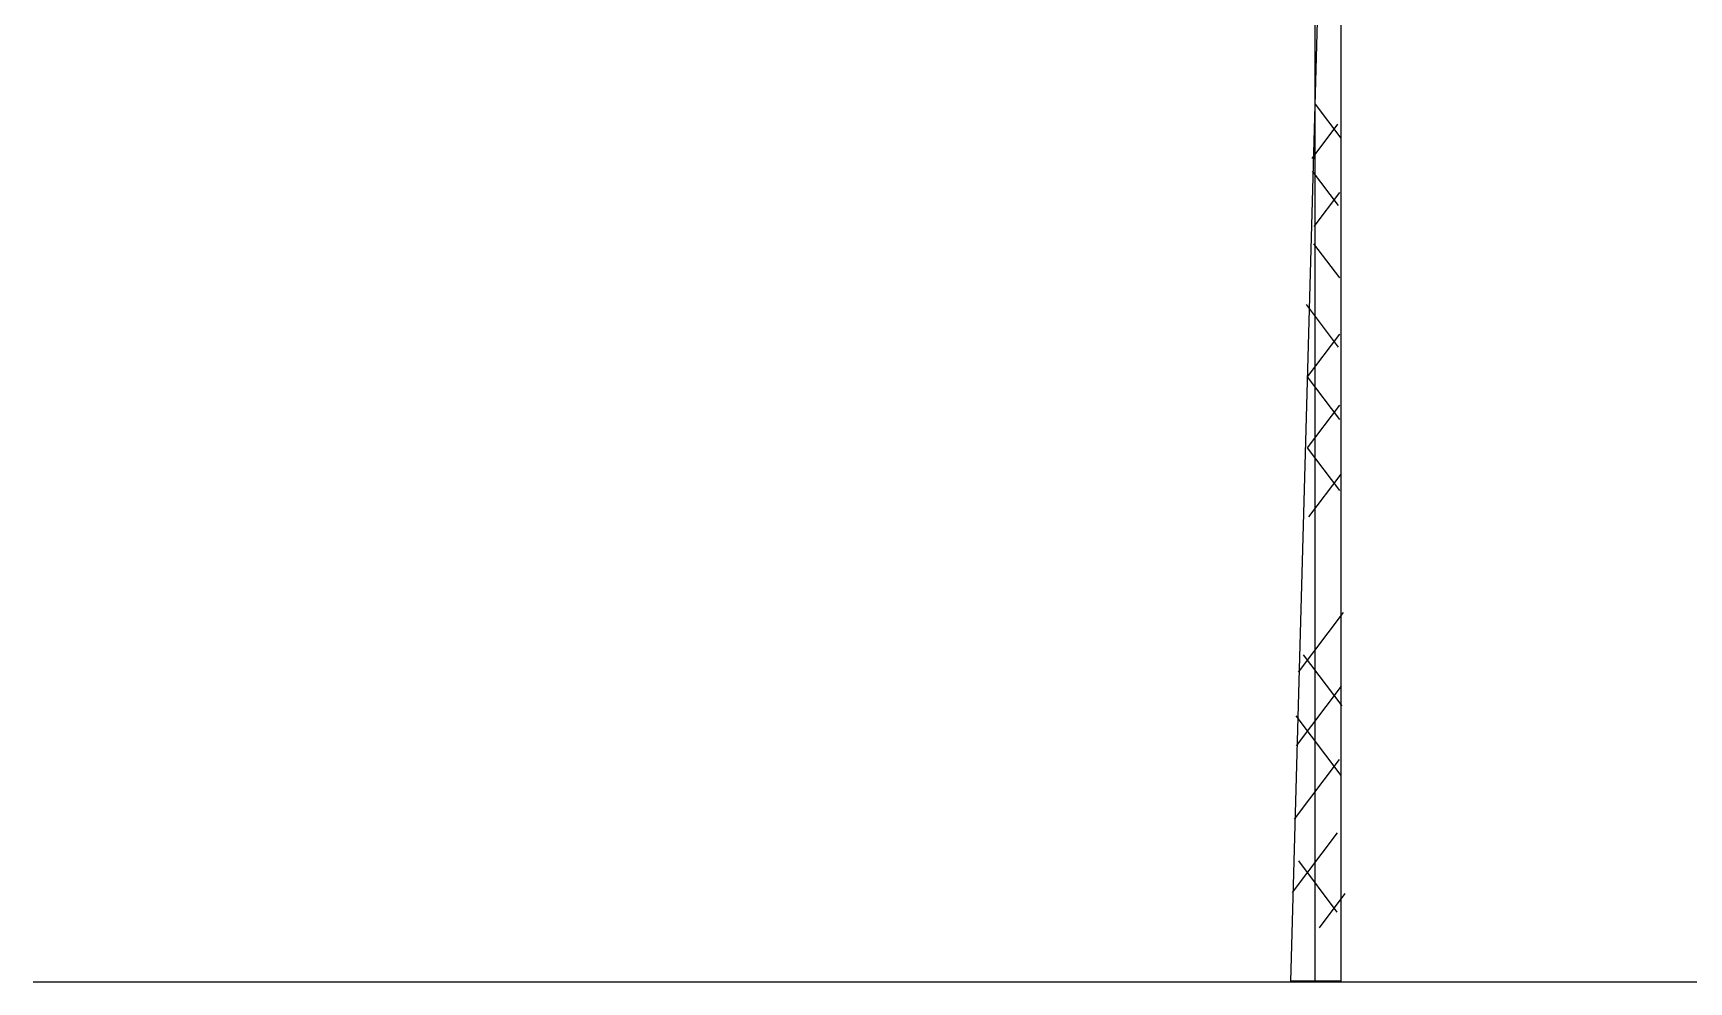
# Model space of a CAD drawing. Extents: x -2401 to 2401, y 0 to 4503.
# Drawn here: x -2401 to 700, y 0 to 1778 of the extents above; entities that cross this region are included whole.
import ezdxf

# ---------------------------------------------------------------- set-up
doc = ezdxf.new("R2010")
doc.units = 0
doc.layers.get('0').update_dxf_attribs({"linetype": 'CONTINUOUS'})

msp = doc.modelspace()

# ---------------------------------------------------------------- linework, layer by layer
at = {"linetype": 'CONTINUOUS'}
for p, q in [((0, 0), (0, 4503.37)), ((-45.76, 1.18), (7.14, 1896.67)), ((48.28, 1911.33), (48.28, 1682.44)), ((48.28, 1682.44), (48.28, 1.18)), ((48.57, 1581.24), (0.43, 1645.13)), ((-5.54, 1543.29), (42.6, 1607.18)), ((43.51, 1455.25), (-4.63, 1519.14)), ((-1.94, 1415.36), (46.2, 1479.25)), ((46.04, 1319.2), (-2.11, 1383.09)), ((43.79, 1189.48), (-16.39, 1269.34)), ((-14.19, 1133.71), (46, 1213.57)), ((46, 1053.84), (-14.19, 1133.71)), ((-14.19, 1001), (46, 1080.86)), ((46, 921.14), (-14.19, 1001)), ((-11.7, 871.6), (48.48, 951.46)), ((-31.18, 580.33), (53.07, 692.14)), ((50.5, 517.05), (-21.72, 612.89)), ((-34.91, 442.68), (49.35, 554.49)), ((48.65, 386.8), (-35.6, 498.6)), ((-38.63, 305.04), (45.62, 416.85)), ((-42.36, 167.39), (41.9, 279.2)), ((41.45, 130.94), (-30.77, 226.78)), ((8.01, 101.53), (56.16, 165.42)), ((-2401.08, 0), (2400.78, 0)), ((48.28, 1.18), (-45.76, 1.18))]:
    msp.add_line(p, q, dxfattribs=at)

doc.saveas('drawing.dxf')
